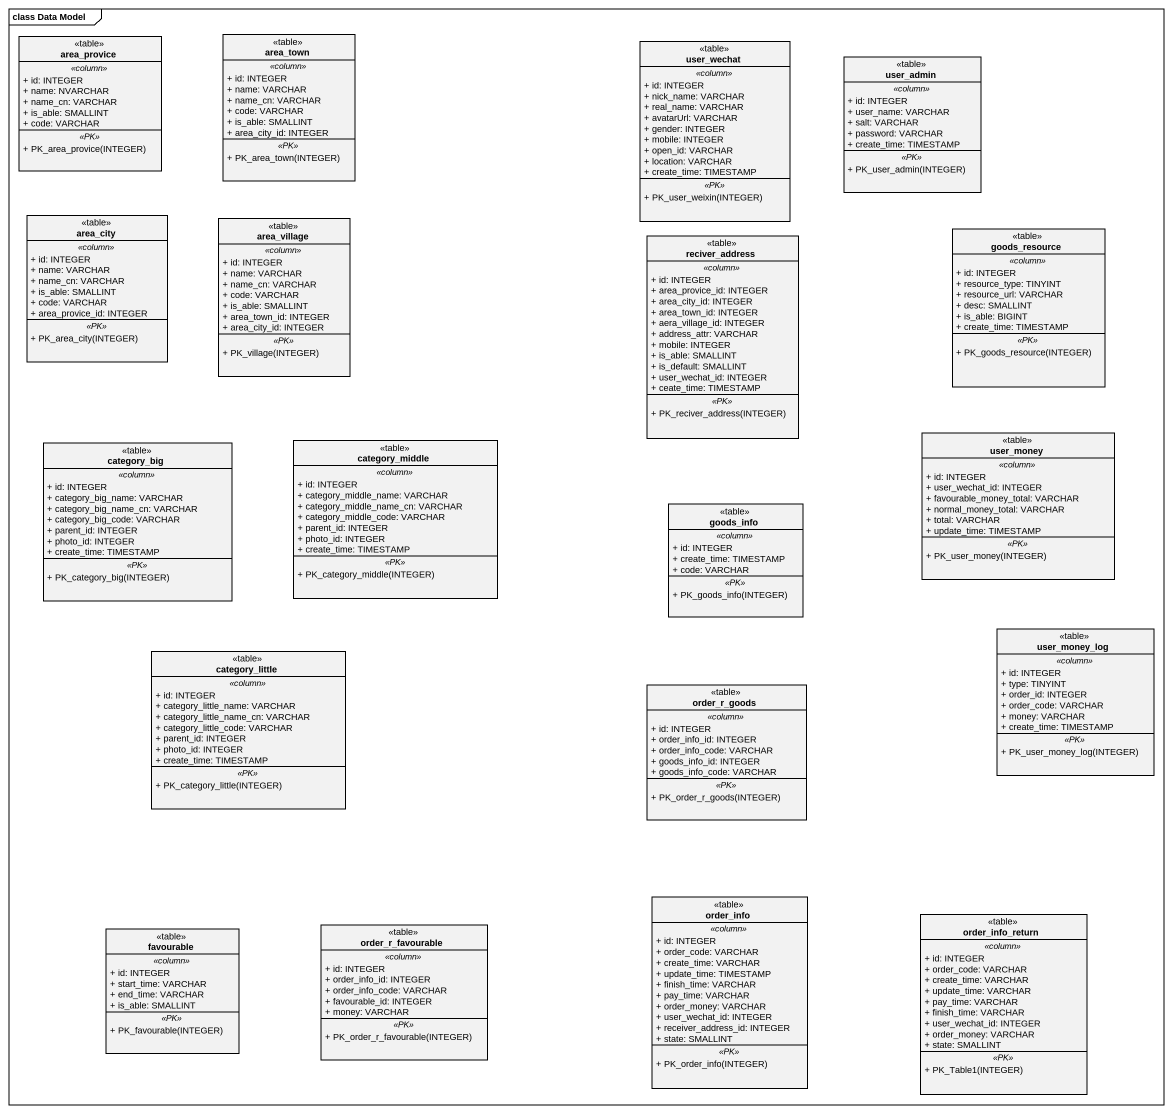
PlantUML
@startuml
mainframe class Data Model
hide circle
hide empty members
skinparam classAttributeIconSize 0
class area_provice <<table>> {
  .. <<column>> ..
  + id: INTEGER
  + name: NVARCHAR
  + name_cn: VARCHAR
  + is_able: SMALLINT
  + code: VARCHAR
  .. <<PK>> ..
  + PK_area_provice(INTEGER)
}
class area_town <<table>> {
  .. <<column>> ..
  + id: INTEGER
  + name: VARCHAR
  + name_cn: VARCHAR
  + code: VARCHAR
  + is_able: SMALLINT
  + area_city_id: INTEGER
  .. <<PK>> ..
  + PK_area_town(INTEGER)
}
class user_wechat <<table>> {
  .. <<column>> ..
  + id: INTEGER
  + nick_name: VARCHAR
  + real_name: VARCHAR
  + avatarUrl: VARCHAR
  + gender: INTEGER
  + mobile: INTEGER
  + open_id: VARCHAR
  + location: VARCHAR
  + create_time: TIMESTAMP
  .. <<PK>> ..
  + PK_user_weixin(INTEGER)
}
class user_admin <<table>> {
  .. <<column>> ..
  + id: INTEGER
  + user_name: VARCHAR
  + salt: VARCHAR
  + password: VARCHAR
  + create_time: TIMESTAMP
  .. <<PK>> ..
  + PK_user_admin(INTEGER)
}
class area_city <<table>> {
  .. <<column>> ..
  + id: INTEGER
  + name: VARCHAR
  + name_cn: VARCHAR
  + is_able: SMALLINT
  + code: VARCHAR
  + area_provice_id: INTEGER
  .. <<PK>> ..
  + PK_area_city(INTEGER)
}
class area_village <<table>> {
  .. <<column>> ..
  + id: INTEGER
  + name: VARCHAR
  + name_cn: VARCHAR
  + code: VARCHAR
  + is_able: SMALLINT
  + area_town_id: INTEGER
  + area_city_id: INTEGER
  .. <<PK>> ..
  + PK_village(INTEGER)
}
class reciver_address <<table>> {
  .. <<column>> ..
  + id: INTEGER
  + area_provice_id: INTEGER
  + area_city_id: INTEGER
  + area_town_id: INTEGER
  + aera_village_id: INTEGER
  + address_attr: VARCHAR
  + mobile: INTEGER
  + is_able: SMALLINT
  + is_default: SMALLINT
  + user_wechat_id: INTEGER
  + ceate_time: TIMESTAMP
  .. <<PK>> ..
  + PK_reciver_address(INTEGER)
}
class goods_resource <<table>> {
  .. <<column>> ..
  + id: INTEGER
  + resource_type: TINYINT
  + resource_url: VARCHAR
  + desc: SMALLINT
  + is_able: BIGINT
  + create_time: TIMESTAMP
  .. <<PK>> ..
  + PK_goods_resource(INTEGER)
}
class category_big <<table>> {
  .. <<column>> ..
  + id: INTEGER
  + category_big_name: VARCHAR
  + category_big_name_cn: VARCHAR
  + category_big_code: VARCHAR
  + parent_id: INTEGER
  + photo_id: INTEGER
  + create_time: TIMESTAMP
  .. <<PK>> ..
  + PK_category_big(INTEGER)
}
class category_middle <<table>> {
  .. <<column>> ..
  + id: INTEGER
  + category_middle_name: VARCHAR
  + category_middle_name_cn: VARCHAR
  + category_middle_code: VARCHAR
  + parent_id: INTEGER
  + photo_id: INTEGER
  + create_time: TIMESTAMP
  .. <<PK>> ..
  + PK_category_middle(INTEGER)
}
class user_money <<table>> {
  .. <<column>> ..
  + id: INTEGER
  + user_wechat_id: INTEGER
  + favourable_money_total: VARCHAR
  + normal_money_total: VARCHAR
  + total: VARCHAR
  + update_time: TIMESTAMP
  .. <<PK>> ..
  + PK_user_money(INTEGER)
}
class goods_info <<table>> {
  .. <<column>> ..
  + id: INTEGER
  + create_time: TIMESTAMP
  + code: VARCHAR
  .. <<PK>> ..
  + PK_goods_info(INTEGER)
}
class category_little <<table>> {
  .. <<column>> ..
  + id: INTEGER
  + category_little_name: VARCHAR
  + category_little_name_cn: VARCHAR
  + category_little_code: VARCHAR
  + parent_id: INTEGER
  + photo_id: INTEGER
  + create_time: TIMESTAMP
  .. <<PK>> ..
  + PK_category_little(INTEGER)
}
class user_money_log <<table>> {
  .. <<column>> ..
  + id: INTEGER
  + type: TINYINT
  + order_id: INTEGER
  + order_code: VARCHAR
  + money: VARCHAR
  + create_time: TIMESTAMP
  .. <<PK>> ..
  + PK_user_money_log(INTEGER)
}
class order_r_goods <<table>> {
  .. <<column>> ..
  + id: INTEGER
  + order_info_id: INTEGER
  + order_info_code: VARCHAR
  + goods_info_id: INTEGER
  + goods_info_code: VARCHAR
  .. <<PK>> ..
  + PK_order_r_goods(INTEGER)
}
class order_info <<table>> {
  .. <<column>> ..
  + id: INTEGER
  + order_code: VARCHAR
  + create_time: VARCHAR
  + update_time: TIMESTAMP
  + finish_time: VARCHAR
  + pay_time: VARCHAR
  + order_money: VARCHAR
  + user_wechat_id: INTEGER
  + receiver_address_id: INTEGER
  + state: SMALLINT
  .. <<PK>> ..
  + PK_order_info(INTEGER)
}
class order_info_return <<table>> {
  .. <<column>> ..
  + id: INTEGER
  + order_code: VARCHAR
  + create_time: VARCHAR
  + update_time: VARCHAR
  + pay_time: VARCHAR
  + finish_time: VARCHAR
  + user_wechat_id: INTEGER
  + order_money: VARCHAR
  + state: SMALLINT
  .. <<PK>> ..
  + PK_Table1(INTEGER)
}
class favourable <<table>> {
  .. <<column>> ..
  + id: INTEGER
  + start_time: VARCHAR
  + end_time: VARCHAR
  + is_able: SMALLINT
  .. <<PK>> ..
  + PK_favourable(INTEGER)
}
class order_r_favourable <<table>> {
  .. <<column>> ..
  + id: INTEGER
  + order_info_id: INTEGER
  + order_info_code: VARCHAR
  + favourable_id: INTEGER
  + money: VARCHAR
  .. <<PK>> ..
  + PK_order_r_favourable(INTEGER)
}
@enduml
